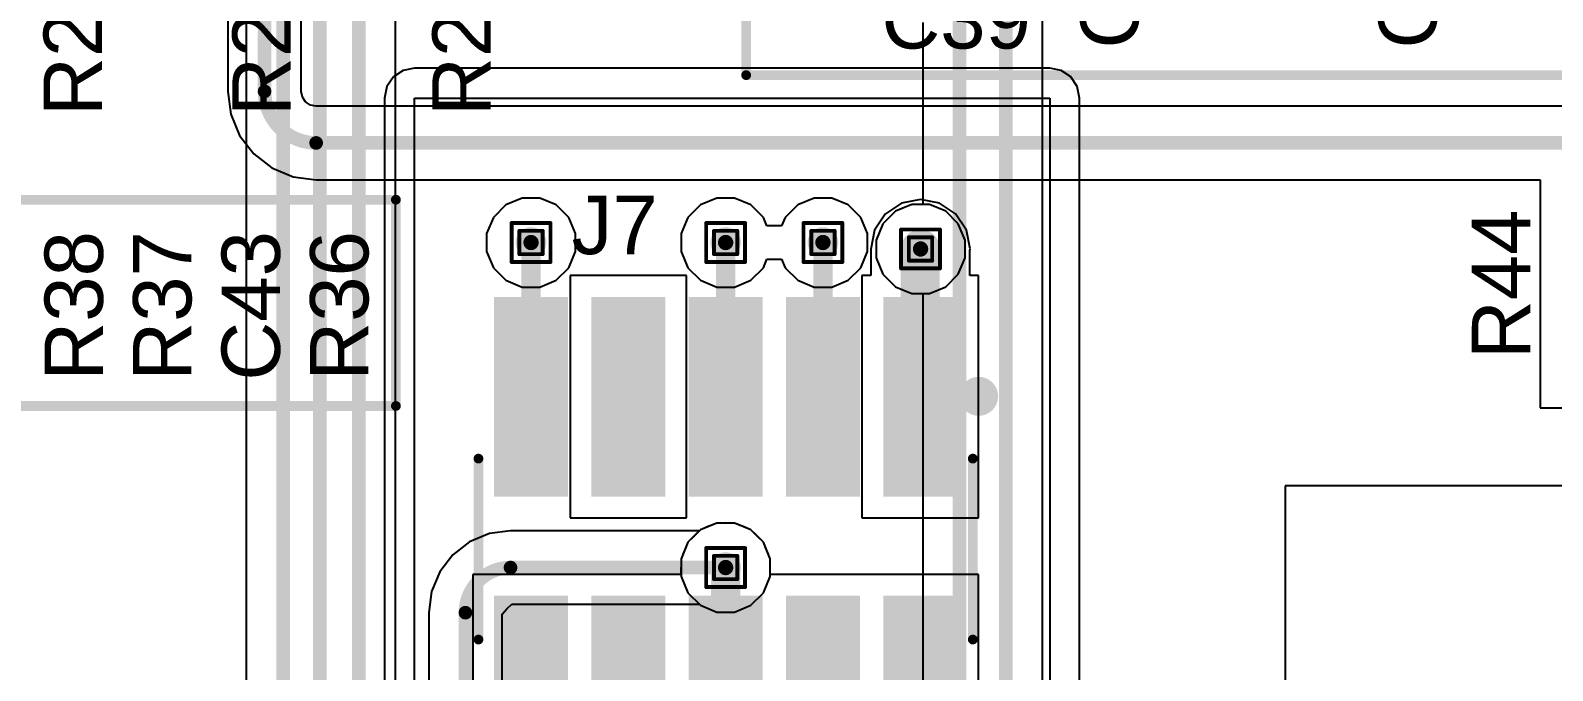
# Model space of a CAD drawing. Header units: inches. Extents: x -18 to 5357, y -8 to 5291.
# Drawn here: x 16.19 to 36.05, y 43.77 to 52.12 of the extents above; entities that cross this region are included whole.
import ezdxf

# ---------------------------------------------------------------- set-up
doc = ezdxf.new("R2010")
doc.units = ezdxf.units.IN
for name, color, linetype in [('Bottom Layer', 5, 'Continuous'), ('Drill Drawing', 1, 'Continuous'), ('Ground', 16, 'Continuous'), ('Power', 76, 'Continuous'), ('Top Layer', 1, 'Continuous'), ('Top Overlay', 2, 'Continuous'), ('Top Paste', 8, 'Continuous'), ('Top Solder', 216, 'Continuous'), ('Via Holes', 16, 'Continuous')]:
    doc.layers.add(name, color=color, linetype=linetype)
doc.styles.add('Arial', font='', dxfattribs={"height": 0.2})
doc.styles.get('Arial').set_extended_font_data('Arial')

# ---------------------------------------------------------------- blocks, each defined once
blk = doc.blocks.new('X1321WVS_2_05J_C40D53_81')
at = {"layer": 'Top Layer'}
for points in [[(-2.92, 3.15), (-2.16, 3.15), (-2.16, 0.75), (-2.92, 0.75)], [(-1.65, 3.15), (-0.89, 3.15), (-0.89, 0.75), (-1.65, 0.75)], [(-0.38, 3.15), (0.38, 3.15), (0.38, 0.75), (-0.38, 0.75)], [(0.89, 3.15), (1.65, 3.15), (1.65, 0.75), (0.89, 0.75)], [(2.16, 3.15), (2.92, 3.15), (2.92, 0.75), (2.16, 0.75)], [(-2.92, -0.75), (-2.16, -0.75), (-2.16, -3.15), (-2.92, -3.15)], [(-1.65, -0.75), (-0.89, -0.75), (-0.89, -3.15), (-1.65, -3.15)], [(-0.38, -0.75), (0.38, -0.75), (0.38, -3.15), (-0.38, -3.15)], [(0.89, -0.75), (1.65, -0.75), (1.65, -3.15), (0.89, -3.15)], [(2.16, -0.75), (2.92, -0.75), (2.92, -3.15), (2.16, -3.15)]]:
    blk.add_hatch(color=1, dxfattribs=at).paths.add_polyline_path(points)
at = {"layer": 'Top Paste'}
for points in [[(-2.92, 3.15), (-2.16, 3.15), (-2.16, 0.75), (-2.92, 0.75)], [(-1.65, 3.15), (-0.89, 3.15), (-0.89, 0.75), (-1.65, 0.75)], [(-0.38, 3.15), (0.38, 3.15), (0.38, 0.75), (-0.38, 0.75)], [(0.89, 3.15), (1.65, 3.15), (1.65, 0.75), (0.89, 0.75)], [(2.16, 3.15), (2.92, 3.15), (2.92, 0.75), (2.16, 0.75)], [(-2.92, -0.75), (-2.16, -0.75), (-2.16, -3.15), (-2.92, -3.15)], [(-1.65, -0.75), (-0.89, -0.75), (-0.89, -3.15), (-1.65, -3.15)], [(-0.38, -0.75), (0.38, -0.75), (0.38, -3.15), (-0.38, -3.15)], [(0.89, -0.75), (1.65, -0.75), (1.65, -3.15), (0.89, -3.15)], [(2.16, -0.75), (2.92, -0.75), (2.92, -3.15), (2.16, -3.15)]]:
    blk.add_hatch(color=8, dxfattribs=at).paths.add_polyline_path(points)
at = {"layer": 'Top Solder'}
for points in [[(-3.022, 3.252), (-2.058, 3.252), (-2.058, 0.648), (-3.022, 0.648)], [(-1.752, 3.252), (-0.788, 3.252), (-0.788, 0.648), (-1.752, 0.648)], [(-0.482, 3.252), (0.482, 3.252), (0.482, 0.648), (-0.482, 0.648)], [(0.788, 3.252), (1.752, 3.252), (1.752, 0.648), (0.788, 0.648)], [(2.058, 3.252), (3.022, 3.252), (3.022, 0.648), (2.058, 0.648)], [(-3.022, -0.648), (-2.058, -0.648), (-2.058, -3.252), (-3.022, -3.252)], [(-1.752, -0.648), (-0.788, -0.648), (-0.788, -3.252), (-1.752, -3.252)], [(-0.482, -0.648), (0.482, -0.648), (0.482, -3.252), (-0.482, -3.252)], [(0.788, -0.648), (1.752, -0.648), (1.752, -3.252), (0.788, -3.252)], [(2.058, -0.648), (3.022, -0.648), (3.022, -3.252), (2.058, -3.252)]]:
    blk.add_hatch(color=216, dxfattribs=at).paths.add_polyline_path(points)
at = {"layer": 'Top Overlay'}
for points in [[(-3.226, 1.219, 0.127, 0.127, 0), (-3.226, -1.143, 0.127, 0.127, 0)], [(3.226, 1.219, 0.127, 0.127, 0), (3.226, -1.143, 0.127, 0.127, 0)]]:
    blk.add_lwpolyline(points, format="xyseb", dxfattribs=at)
for points in [[(-3.258, 1.219, 0.0635, 0.0635, 1), (-3.194, 1.219, 0.0635, 0.0635, 1)], [(3.194, 1.219, 0.0635, 0.0635, 1), (3.258, 1.219, 0.0635, 0.0635, 1)], [(-3.258, -1.143, 0.0635, 0.0635, 1), (-3.194, -1.143, 0.0635, 0.0635, 1)], [(3.194, -1.143, 0.0635, 0.0635, 1), (3.258, -1.143, 0.0635, 0.0635, 1)], [(-3.175, -1.956, 0.254, 0.254, 1), (-3.429, -1.956, 0.254, 0.254, 1)], [(-3.493, -1.956, 0.127, 0.127, 1), (-3.365, -1.956, 0.127, 0.127, 1)], [(-3.239, -1.956, 0.127, 0.127, 1), (-3.111, -1.956, 0.127, 0.127, 1)]]:
    blk.add_lwpolyline(points, format="xyseb", close=True, dxfattribs=at)

msp = doc.modelspace()

# ---------------------------------------------------------------- hatches: boundary and pattern name
at = {"layer": 'Bottom Layer'}
h = msp.add_hatch(color=5, dxfattribs=at)
edge = h.paths.add_edge_path()
edge.add_arc((22.719, 49.352), 0.2, 0, 360)
h = msp.add_hatch(color=5, dxfattribs=at)
edge = h.paths.add_edge_path()
edge.add_arc((25.259, 49.352), 0.2, 0, 360)
h = msp.add_hatch(color=5, dxfattribs=at)
edge = h.paths.add_edge_path()
edge.add_arc((26.529, 49.352), 0.2, 0, 360)
h = msp.add_hatch(color=5, dxfattribs=at)
edge = h.paths.add_edge_path()
edge.add_arc((27.803, 49.268), 0.2, 0, 360)
h = msp.add_hatch(color=5, dxfattribs=at)
edge = h.paths.add_edge_path()
edge.add_arc((25.259, 45.11), 0.2, 0, 360)
at = {"layer": 'Ground'}
h = msp.add_hatch(color=16, dxfattribs=at)
edge = h.paths.add_edge_path()
edge.add_arc((22.719, 49.352), 0.2, 0, 360)
h = msp.add_hatch(color=16, dxfattribs=at)
edge = h.paths.add_edge_path()
edge.add_arc((25.259, 49.352), 0.2, 0, 360)
h = msp.add_hatch(color=16, dxfattribs=at)
edge = h.paths.add_edge_path()
edge.add_arc((26.529, 49.352), 0.2, 0, 360)
h = msp.add_hatch(color=16, dxfattribs=at)
edge = h.paths.add_edge_path()
edge.add_arc((27.803, 49.268), 0.2, 0, 360)
h = msp.add_hatch(color=16, dxfattribs=at)
edge = h.paths.add_edge_path()
edge.add_arc((25.259, 45.11), 0.2, 0, 360)
at = {"layer": 'Power'}
h = msp.add_hatch(color=76, dxfattribs=at)
edge = h.paths.add_edge_path()
edge.add_arc((22.719, 49.352), 0.2, 0, 360)
h = msp.add_hatch(color=76, dxfattribs=at)
edge = h.paths.add_edge_path()
edge.add_arc((25.259, 49.352), 0.2, 0, 360)
h = msp.add_hatch(color=76, dxfattribs=at)
edge = h.paths.add_edge_path()
edge.add_arc((26.529, 49.352), 0.2, 0, 360)
h = msp.add_hatch(color=76, dxfattribs=at)
edge = h.paths.add_edge_path()
edge.add_arc((27.803, 49.268), 0.2, 0, 360)
h = msp.add_hatch(color=76, dxfattribs=at)
edge = h.paths.add_edge_path()
edge.add_arc((25.259, 45.11), 0.2, 0, 360)
at = {"layer": 'Top Layer'}
h = msp.add_hatch(color=1, dxfattribs=at)
edge = h.paths.add_edge_path()
edge.add_arc((22.719, 49.352), 0.2, 0, 360)
h = msp.add_hatch(color=1, dxfattribs=at)
edge = h.paths.add_edge_path()
edge.add_arc((25.259, 49.352), 0.2, 0, 360)
h = msp.add_hatch(color=1, dxfattribs=at)
edge = h.paths.add_edge_path()
edge.add_arc((26.529, 49.352), 0.2, 0, 360)
h = msp.add_hatch(color=1, dxfattribs=at)
edge = h.paths.add_edge_path()
edge.add_arc((27.803, 49.268), 0.2, 0, 360)
h = msp.add_hatch(color=1, dxfattribs=at)
edge = h.paths.add_edge_path()
edge.add_arc((25.259, 45.11), 0.2, 0, 360)
at = {"layer": 'Via Holes'}
h = msp.add_hatch(color=7, dxfattribs=at)
edge = h.paths.add_edge_path()
edge.add_arc((22.719, 49.352), 0.1, 0, 360)
h = msp.add_hatch(color=7, dxfattribs=at)
edge = h.paths.add_edge_path()
edge.add_arc((25.259, 49.352), 0.1, 0, 360)
h = msp.add_hatch(color=7, dxfattribs=at)
edge = h.paths.add_edge_path()
edge.add_arc((26.529, 49.352), 0.1, 0, 360)
h = msp.add_hatch(color=7, dxfattribs=at)
edge = h.paths.add_edge_path()
edge.add_arc((27.803, 49.268), 0.1, 0, 360)
h = msp.add_hatch(color=7, dxfattribs=at)
edge = h.paths.add_edge_path()
edge.add_arc((25.259, 45.11), 0.1, 0, 360)

# ---------------------------------------------------------------- linework, layer by layer
at = {"layer": 'Bottom Layer'}
for p, q in [((19.003, 52.927), (19.003, 23.514)), ((29.395, 38.45), (29.395, 52.809)), ((20.952, 29.791), (20.952, 52.43)), ((27.834, 52.223), (27.834, 49.849)), ((27.474, 49.76), (27.31, 49.597)), ((27.687, 49.849), (27.474, 49.76)), ((27.834, 49.849), (27.687, 49.849)), ((27.31, 49.597), (27.222, 49.383)), ((27.222, 49.383), (27.222, 49.152)), ((27.222, 49.152), (27.31, 48.938)), ((27.31, 48.938), (27.474, 48.775)), ((27.474, 48.775), (27.687, 48.687)), ((27.687, 48.687), (27.834, 48.687)), ((27.834, 48.687), (27.834, 38.935)), ((22.175, 45.553), (21.918, 45.446)), ((22.451, 45.589), (22.175, 45.553)), ((22.452, 45.59), (22.451, 45.589)), ((24.917, 45.59), (22.452, 45.59)), ((24.93, 45.603), (24.917, 45.59)), ((25.144, 45.691), (24.93, 45.603)), ((25.375, 45.691), (25.144, 45.691)), ((25.588, 45.603), (25.375, 45.691)), ((25.752, 45.44), (25.588, 45.603)), ((21.918, 45.446), (21.697, 45.277)), ((25.84, 45.226), (25.752, 45.44)), ((21.697, 45.277), (21.527, 45.055)), ((25.84, 44.995), (25.84, 45.226)), ((21.527, 45.055), (21.42, 44.798)), ((25.752, 44.781), (25.84, 44.995)), ((21.42, 44.798), (21.384, 44.522)), ((25.588, 44.618), (25.752, 44.781)), ((21.384, 44.522), (21.384, 44.521)), ((21.384, 44.521), (21.384, 29.887)), ((22.342, 44.503), (22.401, 44.572)), ((22.342, 41.906), (22.342, 44.503)), ((22.401, 44.572), (22.47, 44.631)), ((22.47, 44.631), (24.917, 44.631)), ((24.917, 44.631), (24.93, 44.618)), ((24.93, 44.618), (25.144, 44.529)), ((25.144, 44.529), (25.375, 44.529)), ((25.375, 44.529), (25.588, 44.618))]:
    msp.add_line(p, q, dxfattribs=at)
for points in [[(19.963, 23.907, 0.178, 0.178, 0), (19.963, 61.528, 0.178, 0.178, 0)], [(20.473, 56.58, 0.178, 0.178, 0), (20.473, 24.403, 0.178, 0.178, 0)], [(19.482, 23.514, 0.178, 0.178, 0), (19.482, 53, 0.178, 0.178, 0)], [(28.916, 38.45, 0.178, 0.178, 0), (28.916, 52.809, 0.178, 0.178, 0)], [(28.313, 38.845, 0.178, 0.178, 0), (28.313, 52.314, 0.178, 0.178, 0)], [(21.863, 44.521, 0.178, 0.178, -0.414214), (22.452, 45.11, 0.178, 0.178, 0)], [(22.452, 45.11, 0.178, 0.178, 0), (25.259, 45.11, 0.178, 0.178, 0)], [(21.863, 27.217, 0.178, 0.178, 0), (21.863, 44.521, 0.178, 0.178, 0)]]:
    msp.add_lwpolyline(points, format="xyseb", dxfattribs=at)
for points in [[(22.407, 45.11, 0.0889, 0.0889, 1), (22.496, 45.11, 0.0889, 0.0889, 1)], [(22.407, 45.11, 0.0889, 0.0889, 1), (22.496, 45.11, 0.0889, 0.0889, 1)], [(25.215, 45.11, 0.0889, 0.0889, 1), (25.304, 45.11, 0.0889, 0.0889, 1)], [(21.818, 44.521, 0.0889, 0.0889, 1), (21.907, 44.521, 0.0889, 0.0889, 1)], [(21.818, 44.521, 0.0889, 0.0889, 1), (21.907, 44.521, 0.0889, 0.0889, 1)]]:
    msp.add_lwpolyline(points, format="xyseb", close=True, dxfattribs=at)
at = {"layer": 'Drill Drawing'}
for points in [[(22.465, 49.606, 0.0508, 0.0508, 0), (22.973, 49.606, 0.0508, 0.0508, 0)], [(22.465, 49.098, 0.0508, 0.0508, 0), (22.465, 49.606, 0.0508, 0.0508, 0)], [(22.567, 49.505, 0.0508, 0.0508, 0), (22.872, 49.505, 0.0508, 0.0508, 0)], [(22.567, 49.2, 0.0508, 0.0508, 0), (22.567, 49.505, 0.0508, 0.0508, 0)], [(22.872, 49.2, 0.0508, 0.0508, 0), (22.872, 49.505, 0.0508, 0.0508, 0)], [(22.973, 49.098, 0.0508, 0.0508, 0), (22.973, 49.606, 0.0508, 0.0508, 0)], [(25.005, 49.606, 0.0508, 0.0508, 0), (25.513, 49.606, 0.0508, 0.0508, 0)], [(25.005, 49.098, 0.0508, 0.0508, 0), (25.005, 49.606, 0.0508, 0.0508, 0)], [(25.107, 49.505, 0.0508, 0.0508, 0), (25.412, 49.505, 0.0508, 0.0508, 0)], [(25.107, 49.2, 0.0508, 0.0508, 0), (25.107, 49.505, 0.0508, 0.0508, 0)], [(25.412, 49.2, 0.0508, 0.0508, 0), (25.412, 49.505, 0.0508, 0.0508, 0)], [(25.513, 49.098, 0.0508, 0.0508, 0), (25.513, 49.606, 0.0508, 0.0508, 0)], [(26.275, 49.606, 0.0508, 0.0508, 0), (26.783, 49.606, 0.0508, 0.0508, 0)], [(26.275, 49.098, 0.0508, 0.0508, 0), (26.275, 49.606, 0.0508, 0.0508, 0)], [(26.377, 49.505, 0.0508, 0.0508, 0), (26.682, 49.505, 0.0508, 0.0508, 0)], [(26.377, 49.2, 0.0508, 0.0508, 0), (26.377, 49.505, 0.0508, 0.0508, 0)], [(26.682, 49.2, 0.0508, 0.0508, 0), (26.682, 49.505, 0.0508, 0.0508, 0)], [(26.783, 49.098, 0.0508, 0.0508, 0), (26.783, 49.606, 0.0508, 0.0508, 0)], [(27.549, 49.522, 0.0508, 0.0508, 0), (28.057, 49.522, 0.0508, 0.0508, 0)], [(27.549, 49.014, 0.0508, 0.0508, 0), (27.549, 49.522, 0.0508, 0.0508, 0)], [(28.057, 49.014, 0.0508, 0.0508, 0), (28.057, 49.522, 0.0508, 0.0508, 0)], [(27.65, 49.42, 0.0508, 0.0508, 0), (27.955, 49.42, 0.0508, 0.0508, 0)], [(27.65, 49.115, 0.0508, 0.0508, 0), (27.65, 49.42, 0.0508, 0.0508, 0)], [(27.955, 49.115, 0.0508, 0.0508, 0), (27.955, 49.42, 0.0508, 0.0508, 0)], [(22.465, 49.098, 0.0508, 0.0508, 0), (22.973, 49.098, 0.0508, 0.0508, 0)], [(22.567, 49.2, 0.0508, 0.0508, 0), (22.872, 49.2, 0.0508, 0.0508, 0)], [(25.005, 49.098, 0.0508, 0.0508, 0), (25.513, 49.098, 0.0508, 0.0508, 0)], [(25.107, 49.2, 0.0508, 0.0508, 0), (25.412, 49.2, 0.0508, 0.0508, 0)], [(26.275, 49.098, 0.0508, 0.0508, 0), (26.783, 49.098, 0.0508, 0.0508, 0)], [(26.377, 49.2, 0.0508, 0.0508, 0), (26.682, 49.2, 0.0508, 0.0508, 0)], [(27.65, 49.115, 0.0508, 0.0508, 0), (27.955, 49.115, 0.0508, 0.0508, 0)], [(27.549, 49.014, 0.0508, 0.0508, 0), (28.057, 49.014, 0.0508, 0.0508, 0)], [(25.005, 45.364, 0.0508, 0.0508, 0), (25.513, 45.364, 0.0508, 0.0508, 0)], [(25.005, 44.856, 0.0508, 0.0508, 0), (25.005, 45.364, 0.0508, 0.0508, 0)], [(25.513, 44.856, 0.0508, 0.0508, 0), (25.513, 45.364, 0.0508, 0.0508, 0)], [(25.107, 45.263, 0.0508, 0.0508, 0), (25.412, 45.263, 0.0508, 0.0508, 0)], [(25.107, 44.958, 0.0508, 0.0508, 0), (25.107, 45.263, 0.0508, 0.0508, 0)], [(25.412, 44.958, 0.0508, 0.0508, 0), (25.412, 45.263, 0.0508, 0.0508, 0)], [(25.107, 44.958, 0.0508, 0.0508, 0), (25.412, 44.958, 0.0508, 0.0508, 0)], [(25.005, 44.856, 0.0508, 0.0508, 0), (25.513, 44.856, 0.0508, 0.0508, 0)]]:
    msp.add_lwpolyline(points, format="xyseb", dxfattribs=at)
for points in [[(22.452, 49.606, 0.0254, 0.0254, 1), (22.478, 49.606, 0.0254, 0.0254, 1)], [(22.452, 49.606, 0.0254, 0.0254, 1), (22.478, 49.606, 0.0254, 0.0254, 1)], [(22.554, 49.505, 0.0254, 0.0254, 1), (22.579, 49.505, 0.0254, 0.0254, 1)], [(22.554, 49.505, 0.0254, 0.0254, 1), (22.579, 49.505, 0.0254, 0.0254, 1)], [(22.859, 49.505, 0.0254, 0.0254, 1), (22.884, 49.505, 0.0254, 0.0254, 1)], [(22.859, 49.505, 0.0254, 0.0254, 1), (22.884, 49.505, 0.0254, 0.0254, 1)], [(22.96, 49.606, 0.0254, 0.0254, 1), (22.986, 49.606, 0.0254, 0.0254, 1)], [(22.96, 49.606, 0.0254, 0.0254, 1), (22.986, 49.606, 0.0254, 0.0254, 1)], [(24.992, 49.606, 0.0254, 0.0254, 1), (25.018, 49.606, 0.0254, 0.0254, 1)], [(24.992, 49.606, 0.0254, 0.0254, 1), (25.018, 49.606, 0.0254, 0.0254, 1)], [(25.094, 49.505, 0.0254, 0.0254, 1), (25.119, 49.505, 0.0254, 0.0254, 1)], [(25.094, 49.505, 0.0254, 0.0254, 1), (25.119, 49.505, 0.0254, 0.0254, 1)], [(25.399, 49.505, 0.0254, 0.0254, 1), (25.424, 49.505, 0.0254, 0.0254, 1)], [(25.399, 49.505, 0.0254, 0.0254, 1), (25.424, 49.505, 0.0254, 0.0254, 1)], [(25.5, 49.606, 0.0254, 0.0254, 1), (25.526, 49.606, 0.0254, 0.0254, 1)], [(25.5, 49.606, 0.0254, 0.0254, 1), (25.526, 49.606, 0.0254, 0.0254, 1)], [(26.262, 49.606, 0.0254, 0.0254, 1), (26.288, 49.606, 0.0254, 0.0254, 1)], [(26.262, 49.606, 0.0254, 0.0254, 1), (26.288, 49.606, 0.0254, 0.0254, 1)], [(26.364, 49.505, 0.0254, 0.0254, 1), (26.389, 49.505, 0.0254, 0.0254, 1)], [(26.364, 49.505, 0.0254, 0.0254, 1), (26.389, 49.505, 0.0254, 0.0254, 1)], [(26.669, 49.505, 0.0254, 0.0254, 1), (26.694, 49.505, 0.0254, 0.0254, 1)], [(26.669, 49.505, 0.0254, 0.0254, 1), (26.694, 49.505, 0.0254, 0.0254, 1)], [(26.77, 49.606, 0.0254, 0.0254, 1), (26.796, 49.606, 0.0254, 0.0254, 1)], [(26.77, 49.606, 0.0254, 0.0254, 1), (26.796, 49.606, 0.0254, 0.0254, 1)], [(27.536, 49.522, 0.0254, 0.0254, 1), (27.561, 49.522, 0.0254, 0.0254, 1)], [(27.536, 49.522, 0.0254, 0.0254, 1), (27.561, 49.522, 0.0254, 0.0254, 1)], [(28.044, 49.522, 0.0254, 0.0254, 1), (28.069, 49.522, 0.0254, 0.0254, 1)], [(28.044, 49.522, 0.0254, 0.0254, 1), (28.069, 49.522, 0.0254, 0.0254, 1)], [(27.638, 49.42, 0.0254, 0.0254, 1), (27.663, 49.42, 0.0254, 0.0254, 1)], [(27.638, 49.42, 0.0254, 0.0254, 1), (27.663, 49.42, 0.0254, 0.0254, 1)], [(27.942, 49.42, 0.0254, 0.0254, 1), (27.968, 49.42, 0.0254, 0.0254, 1)], [(27.942, 49.42, 0.0254, 0.0254, 1), (27.968, 49.42, 0.0254, 0.0254, 1)], [(22.452, 49.098, 0.0254, 0.0254, 1), (22.478, 49.098, 0.0254, 0.0254, 1)], [(22.452, 49.098, 0.0254, 0.0254, 1), (22.478, 49.098, 0.0254, 0.0254, 1)], [(22.554, 49.2, 0.0254, 0.0254, 1), (22.579, 49.2, 0.0254, 0.0254, 1)], [(22.554, 49.2, 0.0254, 0.0254, 1), (22.579, 49.2, 0.0254, 0.0254, 1)], [(22.859, 49.2, 0.0254, 0.0254, 1), (22.884, 49.2, 0.0254, 0.0254, 1)], [(22.859, 49.2, 0.0254, 0.0254, 1), (22.884, 49.2, 0.0254, 0.0254, 1)], [(22.96, 49.098, 0.0254, 0.0254, 1), (22.986, 49.098, 0.0254, 0.0254, 1)], [(22.96, 49.098, 0.0254, 0.0254, 1), (22.986, 49.098, 0.0254, 0.0254, 1)], [(24.992, 49.098, 0.0254, 0.0254, 1), (25.018, 49.098, 0.0254, 0.0254, 1)], [(24.992, 49.098, 0.0254, 0.0254, 1), (25.018, 49.098, 0.0254, 0.0254, 1)], [(25.094, 49.2, 0.0254, 0.0254, 1), (25.119, 49.2, 0.0254, 0.0254, 1)], [(25.094, 49.2, 0.0254, 0.0254, 1), (25.119, 49.2, 0.0254, 0.0254, 1)], [(25.399, 49.2, 0.0254, 0.0254, 1), (25.424, 49.2, 0.0254, 0.0254, 1)], [(25.399, 49.2, 0.0254, 0.0254, 1), (25.424, 49.2, 0.0254, 0.0254, 1)], [(25.5, 49.098, 0.0254, 0.0254, 1), (25.526, 49.098, 0.0254, 0.0254, 1)], [(25.5, 49.098, 0.0254, 0.0254, 1), (25.526, 49.098, 0.0254, 0.0254, 1)], [(26.262, 49.098, 0.0254, 0.0254, 1), (26.288, 49.098, 0.0254, 0.0254, 1)], [(26.262, 49.098, 0.0254, 0.0254, 1), (26.288, 49.098, 0.0254, 0.0254, 1)], [(26.364, 49.2, 0.0254, 0.0254, 1), (26.389, 49.2, 0.0254, 0.0254, 1)], [(26.364, 49.2, 0.0254, 0.0254, 1), (26.389, 49.2, 0.0254, 0.0254, 1)], [(26.669, 49.2, 0.0254, 0.0254, 1), (26.694, 49.2, 0.0254, 0.0254, 1)], [(26.669, 49.2, 0.0254, 0.0254, 1), (26.694, 49.2, 0.0254, 0.0254, 1)], [(26.77, 49.098, 0.0254, 0.0254, 1), (26.796, 49.098, 0.0254, 0.0254, 1)], [(26.77, 49.098, 0.0254, 0.0254, 1), (26.796, 49.098, 0.0254, 0.0254, 1)], [(27.638, 49.115, 0.0254, 0.0254, 1), (27.663, 49.115, 0.0254, 0.0254, 1)], [(27.638, 49.115, 0.0254, 0.0254, 1), (27.663, 49.115, 0.0254, 0.0254, 1)], [(27.942, 49.115, 0.0254, 0.0254, 1), (27.968, 49.115, 0.0254, 0.0254, 1)], [(27.942, 49.115, 0.0254, 0.0254, 1), (27.968, 49.115, 0.0254, 0.0254, 1)], [(27.536, 49.014, 0.0254, 0.0254, 1), (27.561, 49.014, 0.0254, 0.0254, 1)], [(27.536, 49.014, 0.0254, 0.0254, 1), (27.561, 49.014, 0.0254, 0.0254, 1)], [(28.044, 49.014, 0.0254, 0.0254, 1), (28.069, 49.014, 0.0254, 0.0254, 1)], [(28.044, 49.014, 0.0254, 0.0254, 1), (28.069, 49.014, 0.0254, 0.0254, 1)], [(24.992, 45.364, 0.0254, 0.0254, 1), (25.018, 45.364, 0.0254, 0.0254, 1)], [(24.992, 45.364, 0.0254, 0.0254, 1), (25.018, 45.364, 0.0254, 0.0254, 1)], [(25.5, 45.364, 0.0254, 0.0254, 1), (25.526, 45.364, 0.0254, 0.0254, 1)], [(25.5, 45.364, 0.0254, 0.0254, 1), (25.526, 45.364, 0.0254, 0.0254, 1)], [(25.094, 45.263, 0.0254, 0.0254, 1), (25.119, 45.263, 0.0254, 0.0254, 1)], [(25.094, 45.263, 0.0254, 0.0254, 1), (25.119, 45.263, 0.0254, 0.0254, 1)], [(25.399, 45.263, 0.0254, 0.0254, 1), (25.424, 45.263, 0.0254, 0.0254, 1)], [(25.399, 45.263, 0.0254, 0.0254, 1), (25.424, 45.263, 0.0254, 0.0254, 1)], [(25.094, 44.958, 0.0254, 0.0254, 1), (25.119, 44.958, 0.0254, 0.0254, 1)], [(25.094, 44.958, 0.0254, 0.0254, 1), (25.119, 44.958, 0.0254, 0.0254, 1)], [(25.399, 44.958, 0.0254, 0.0254, 1), (25.424, 44.958, 0.0254, 0.0254, 1)], [(25.399, 44.958, 0.0254, 0.0254, 1), (25.424, 44.958, 0.0254, 0.0254, 1)], [(24.992, 44.856, 0.0254, 0.0254, 1), (25.018, 44.856, 0.0254, 0.0254, 1)], [(24.992, 44.856, 0.0254, 0.0254, 1), (25.018, 44.856, 0.0254, 0.0254, 1)], [(25.5, 44.856, 0.0254, 0.0254, 1), (25.526, 44.856, 0.0254, 0.0254, 1)], [(25.5, 44.856, 0.0254, 0.0254, 1), (25.526, 44.856, 0.0254, 0.0254, 1)]]:
    msp.add_lwpolyline(points, format="xyseb", close=True, dxfattribs=at)
at = {"layer": 'Ground'}
for p, q in [((27.474, 49.76), (27.31, 49.597)), ((27.687, 49.849), (27.474, 49.76)), ((27.918, 49.849), (27.687, 49.849)), ((28.132, 49.76), (27.918, 49.849)), ((28.295, 49.597), (28.132, 49.76)), ((27.31, 49.597), (27.222, 49.383)), ((28.384, 49.383), (28.295, 49.597)), ((27.222, 49.383), (27.222, 49.152)), ((28.384, 49.152), (28.384, 49.383)), ((27.222, 49.152), (27.31, 48.938)), ((28.295, 48.938), (28.384, 49.152)), ((27.31, 48.938), (27.474, 48.775)), ((28.132, 48.775), (28.295, 48.938)), ((27.474, 48.775), (27.687, 48.687)), ((27.687, 48.687), (27.918, 48.687)), ((27.918, 48.687), (28.132, 48.775)), ((24.93, 45.603), (24.767, 45.44)), ((25.144, 45.691), (24.93, 45.603)), ((25.375, 45.691), (25.144, 45.691)), ((25.588, 45.603), (25.375, 45.691)), ((25.752, 45.44), (25.588, 45.603)), ((24.767, 45.44), (24.678, 45.226)), ((25.84, 45.226), (25.752, 45.44)), ((24.678, 45.226), (24.678, 44.995)), ((25.84, 44.995), (25.84, 45.226)), ((24.678, 44.995), (24.767, 44.781)), ((25.752, 44.781), (25.84, 44.995)), ((24.767, 44.781), (24.93, 44.618)), ((25.588, 44.618), (25.752, 44.781)), ((24.93, 44.618), (25.144, 44.529)), ((25.144, 44.529), (25.375, 44.529)), ((25.375, 44.529), (25.588, 44.618))]:
    msp.add_line(p, q, dxfattribs=at)
at = {"layer": 'Power'}
for p, q in [((20.922, 51.513), (20.837, 51.387)), ((21.048, 51.597), (20.922, 51.513)), ((21.196, 51.627), (21.048, 51.597)), ((29.489, 51.627), (21.196, 51.627)), ((29.638, 51.597), (29.489, 51.627)), ((29.764, 51.513), (29.638, 51.597)), ((29.848, 51.387), (29.764, 51.513)), ((20.837, 51.387), (20.808, 51.238)), ((29.878, 51.238), (29.848, 51.387)), ((20.808, 51.238), (20.808, 29.973)), ((21.196, 29.973), (21.196, 51.238)), ((21.196, 51.238), (29.489, 51.238)), ((29.489, 51.238), (29.489, 35.992)), ((29.878, 35.992), (29.878, 51.238)), ((22.604, 49.933), (22.39, 49.845)), ((22.835, 49.933), (22.604, 49.933)), ((23.048, 49.845), (22.835, 49.933)), ((25.144, 49.933), (24.93, 49.845)), ((25.375, 49.933), (25.144, 49.933)), ((25.588, 49.845), (25.375, 49.933)), ((26.414, 49.933), (26.2, 49.845)), ((26.645, 49.933), (26.414, 49.933)), ((26.858, 49.845), (26.645, 49.933)), ((22.227, 49.681), (22.138, 49.468)), ((22.39, 49.845), (22.227, 49.681)), ((23.212, 49.681), (23.048, 49.845)), ((23.3, 49.468), (23.212, 49.681)), ((24.767, 49.681), (24.678, 49.468)), ((24.93, 49.845), (24.767, 49.681)), ((25.752, 49.681), (25.588, 49.845)), ((25.798, 49.57), (25.752, 49.681)), ((26.037, 49.681), (25.99, 49.57)), ((26.2, 49.845), (26.037, 49.681)), ((27.022, 49.681), (26.858, 49.845)), ((27.11, 49.468), (27.022, 49.681)), ((22.138, 49.468), (22.138, 49.237)), ((23.3, 49.237), (23.3, 49.468)), ((24.678, 49.468), (24.678, 49.237)), ((25.99, 49.57), (25.798, 49.57)), ((27.11, 49.237), (27.11, 49.468)), ((22.138, 49.237), (22.227, 49.023)), ((23.212, 49.023), (23.3, 49.237)), ((24.678, 49.237), (24.767, 49.023)), ((25.752, 49.023), (25.798, 49.135)), ((25.798, 49.135), (25.99, 49.135)), ((25.99, 49.135), (26.037, 49.023)), ((27.022, 49.023), (27.11, 49.237)), ((22.227, 49.023), (22.39, 48.86)), ((23.048, 48.86), (23.212, 49.023)), ((24.767, 49.023), (24.93, 48.86)), ((25.588, 48.86), (25.752, 49.023)), ((26.037, 49.023), (26.2, 48.86)), ((26.858, 48.86), (27.022, 49.023)), ((22.39, 48.86), (22.604, 48.771)), ((22.604, 48.771), (22.835, 48.771)), ((22.835, 48.771), (23.048, 48.86)), ((24.93, 48.86), (25.144, 48.771)), ((25.144, 48.771), (25.375, 48.771)), ((25.375, 48.771), (25.588, 48.86)), ((26.2, 48.86), (26.414, 48.771)), ((26.414, 48.771), (26.645, 48.771)), ((26.645, 48.771), (26.858, 48.86)), ((41.056, 46.178), (32.563, 46.178)), ((32.563, 46.178), (32.563, 38.428)), ((24.93, 45.603), (24.767, 45.44)), ((25.144, 45.691), (24.93, 45.603)), ((25.375, 45.691), (25.144, 45.691)), ((25.588, 45.603), (25.375, 45.691)), ((25.752, 45.44), (25.588, 45.603)), ((24.767, 45.44), (24.678, 45.226)), ((25.84, 45.226), (25.752, 45.44)), ((24.678, 45.226), (24.678, 44.995)), ((25.84, 44.995), (25.84, 45.226)), ((24.678, 44.995), (24.767, 44.781)), ((25.752, 44.781), (25.84, 44.995)), ((24.767, 44.781), (24.93, 44.618)), ((25.588, 44.618), (25.752, 44.781)), ((24.93, 44.618), (25.144, 44.529)), ((25.144, 44.529), (25.375, 44.529)), ((25.375, 44.529), (25.588, 44.618))]:
    msp.add_line(p, q, dxfattribs=at)
at = {"layer": 'Top Layer'}
for p, q in [((18.762, 53.429), (18.762, 51.325)), ((19.72, 51.325), (19.72, 53.429)), ((18.762, 51.325), (18.761, 51.325)), ((18.761, 51.325), (18.801, 51.027)), ((19.72, 51.324), (19.72, 51.325)), ((19.735, 51.251), (19.72, 51.324)), ((19.777, 51.187), (19.735, 51.251)), ((19.84, 51.145), (19.777, 51.187)), ((19.914, 51.131), (19.84, 51.145)), ((19.915, 51.131), (19.914, 51.131)), ((36.374, 51.131), (19.915, 51.131)), ((18.801, 51.027), (18.916, 50.748)), ((18.916, 50.748), (19.099, 50.51)), ((19.099, 50.51), (19.338, 50.326)), ((19.338, 50.326), (19.616, 50.211)), ((19.616, 50.211), (19.915, 50.172)), ((19.915, 50.172), (19.915, 50.172)), ((19.915, 50.172), (35.891, 50.172)), ((35.891, 50.172), (35.891, 48.717)), ((27.555, 49.866), (27.345, 49.725)), ((27.803, 49.915), (27.555, 49.866)), ((28.05, 49.866), (27.803, 49.915)), ((28.26, 49.725), (28.05, 49.866)), ((27.341, 49.722), (27.201, 49.512)), ((27.345, 49.725), (27.341, 49.722)), ((28.401, 49.515), (28.26, 49.725)), ((27.201, 49.512), (27.152, 49.264)), ((28.45, 49.268), (28.401, 49.515)), ((27.152, 49.264), (27.152, 48.92)), ((28.447, 49.25), (28.45, 49.268)), ((28.447, 48.92), (28.447, 49.25)), ((24.75, 48.92), (23.228, 48.92)), ((23.228, 48.92), (23.228, 45.758)), ((24.75, 45.758), (24.75, 48.92)), ((27.152, 48.92), (27.038, 48.92)), ((27.038, 48.92), (27.038, 45.758)), ((28.56, 48.92), (28.447, 48.92)), ((28.56, 45.758), (28.56, 48.92)), ((35.891, 48.717), (35.891, 47.193)), ((35.891, 47.193), (37.542, 47.193)), ((23.228, 45.758), (24.75, 45.758)), ((25.259, 45.693), (25.251, 45.691)), ((25.268, 45.691), (25.259, 45.693)), ((27.038, 45.758), (28.56, 45.758)), ((24.842, 45.515), (24.767, 45.44)), ((24.847, 45.522), (24.842, 45.515)), ((24.854, 45.527), (24.847, 45.522)), ((24.93, 45.603), (24.854, 45.527)), ((25.029, 45.644), (24.93, 45.603)), ((25.036, 45.649), (25.029, 45.644)), ((25.045, 45.65), (25.036, 45.649)), ((25.144, 45.691), (25.045, 45.65)), ((25.251, 45.691), (25.144, 45.691)), ((25.375, 45.691), (25.268, 45.691)), ((25.474, 45.65), (25.375, 45.691)), ((25.482, 45.649), (25.474, 45.65)), ((25.489, 45.644), (25.482, 45.649)), ((25.588, 45.603), (25.489, 45.644)), ((25.664, 45.527), (25.588, 45.603)), ((25.671, 45.522), (25.664, 45.527)), ((25.676, 45.515), (25.671, 45.522)), ((25.752, 45.44), (25.676, 45.515)), ((24.719, 45.325), (24.678, 45.226)), ((24.721, 45.333), (24.719, 45.325)), ((24.726, 45.341), (24.721, 45.333)), ((24.767, 45.44), (24.726, 45.341)), ((25.793, 45.341), (25.752, 45.44)), ((25.797, 45.333), (25.793, 45.341)), ((25.799, 45.325), (25.797, 45.333)), ((25.84, 45.226), (25.799, 45.325)), ((24.678, 45.119), (24.676, 45.11)), ((24.676, 45.11), (24.676, 45.02)), ((24.678, 45.226), (24.678, 45.119)), ((25.84, 45.119), (25.84, 45.226)), ((25.842, 45.11), (25.84, 45.119)), ((25.842, 45.02), (25.842, 45.11)), ((23.228, 45.02), (21.958, 45.02)), ((21.958, 45.02), (21.958, 41.858)), ((24.676, 45.02), (23.228, 45.02)), ((23.228, 45.02), (23.228, 45.02)), ((28.56, 45.02), (25.842, 45.02)), ((28.56, 41.858), (28.56, 45.02))]:
    msp.add_line(p, q, dxfattribs=at)
for points in [[(19.241, 51.325, 0.178, 0.178, 0), (19.241, 54.039, 0.178, 0.178, 0)], [(19.915, 50.652, 0.178, 0.178, -0.414214), (19.241, 51.325, 0.178, 0.178, 0)], [(19.915, 50.652, 0.178, 0.178, 0), (36.716, 50.652, 0.178, 0.178, 0)], [(22.719, 47.339, 0.254, 0.254, 0), (22.719, 49.352, 0.254, 0.254, 0)], [(25.259, 47.339, 0.254, 0.254, 0), (25.259, 49.352, 0.254, 0.254, 0)], [(26.529, 47.339, 0.254, 0.254, 0), (26.529, 49.352, 0.254, 0.254, 0)], [(27.799, 49.264, 0.508, 0.508, 0), (27.803, 49.268, 0.508, 0.508, 0)], [(27.799, 47.339, 0.508, 0.508, 0), (27.799, 49.264, 0.508, 0.508, 0)], [(25.259, 43.439, 0.381, 0.381, 0), (25.259, 45.11, 0.381, 0.381, 0)]]:
    msp.add_lwpolyline(points, format="xyseb", dxfattribs=at)
for points in [[(19.197, 51.325, 0.0889, 0.0889, 1), (19.286, 51.325, 0.0889, 0.0889, 1)], [(19.197, 51.325, 0.0889, 0.0889, 1), (19.286, 51.325, 0.0889, 0.0889, 1)], [(19.87, 50.652, 0.0889, 0.0889, 1), (19.959, 50.652, 0.0889, 0.0889, 1)], [(19.87, 50.652, 0.0889, 0.0889, 1), (19.959, 50.652, 0.0889, 0.0889, 1)], [(22.656, 49.352, 0.127, 0.127, 1), (22.783, 49.352, 0.127, 0.127, 1)], [(25.196, 49.352, 0.127, 0.127, 1), (25.323, 49.352, 0.127, 0.127, 1)], [(26.466, 49.352, 0.127, 0.127, 1), (26.593, 49.352, 0.127, 0.127, 1)], [(27.672, 49.264, 0.254, 0.254, 1), (27.926, 49.264, 0.254, 0.254, 1)], [(27.672, 49.264, 0.254, 0.254, 1), (27.926, 49.264, 0.254, 0.254, 1)], [(27.676, 49.268, 0.254, 0.254, 1), (27.93, 49.268, 0.254, 0.254, 1)], [(27.672, 47.339, 0.254, 0.254, 1), (27.926, 47.339, 0.254, 0.254, 1)], [(22.656, 47.339, 0.127, 0.127, 1), (22.783, 47.339, 0.127, 0.127, 1)], [(25.196, 47.339, 0.127, 0.127, 1), (25.323, 47.339, 0.127, 0.127, 1)], [(26.466, 47.339, 0.127, 0.127, 1), (26.593, 47.339, 0.127, 0.127, 1)], [(25.164, 45.11, 0.191, 0.191, 1), (25.354, 45.11, 0.191, 0.191, 1)]]:
    msp.add_lwpolyline(points, format="xyseb", close=True, dxfattribs=at)
at = {"layer": 'Top Overlay'}
for points in [[(25.527, 51.537, 0.127, 0.127, 0), (25.527, 55.372, 0.127, 0.127, 0)], [(25.527, 51.537, 0.127, 0.127, 0), (39.37, 51.537, 0.127, 0.127, 0)], [(10.262, 49.911, 0.127, 0.127, 0), (20.955, 49.911, 0.127, 0.127, 0)], [(20.955, 47.219, 0.127, 0.127, 0), (20.955, 49.911, 0.127, 0.127, 0)], [(10.262, 47.219, 0.127, 0.127, 0), (20.955, 47.219, 0.127, 0.127, 0)]]:
    msp.add_lwpolyline(points, format="xyseb", dxfattribs=at)
for points in [[(25.495, 51.537, 0.0635, 0.0635, 1), (25.559, 51.537, 0.0635, 0.0635, 1)], [(25.495, 51.537, 0.0635, 0.0635, 1), (25.559, 51.537, 0.0635, 0.0635, 1)], [(20.923, 49.911, 0.0635, 0.0635, 1), (20.987, 49.911, 0.0635, 0.0635, 1)], [(20.923, 49.911, 0.0635, 0.0635, 1), (20.987, 49.911, 0.0635, 0.0635, 1)], [(20.923, 47.219, 0.0635, 0.0635, 1), (20.987, 47.219, 0.0635, 0.0635, 1)], [(20.923, 47.219, 0.0635, 0.0635, 1), (20.987, 47.219, 0.0635, 0.0635, 1)]]:
    msp.add_lwpolyline(points, format="xyseb", close=True, dxfattribs=at)

# ---------------------------------------------------------------- block references
at = {"rotation": 180}
msp.add_blockref('X1321WVS_2_05J_C40D53_81', (25.259, 45.389), dxfattribs=at)

# ---------------------------------------------------------------- texts
at = {"layer": 'Top Overlay', "style": 'Arial'}
for s, p in [('C36', (30.649, 51.884)), ('C37', (34.54, 51.884)), ('R20', (17.119, 51.004)), ('R21', (19.583, 51.004)), ('R22', (22.193, 51.004)), ('R44', (35.76, 47.83)), ('R38', (17.132, 47.549)), ('R37', (18.287, 47.549)), ('C43', (19.442, 47.549)), ('R36', (20.597, 47.549))]:
    msp.add_text(s, height=0.762, rotation=90, dxfattribs=at).set_placement(p)
for s, p in [('C39', (27.291, 51.884)), ('J7', (23.248, 49.2))]:
    msp.add_text(s, height=0.762, dxfattribs=at).set_placement(p)

doc.saveas('drawing.dxf')
